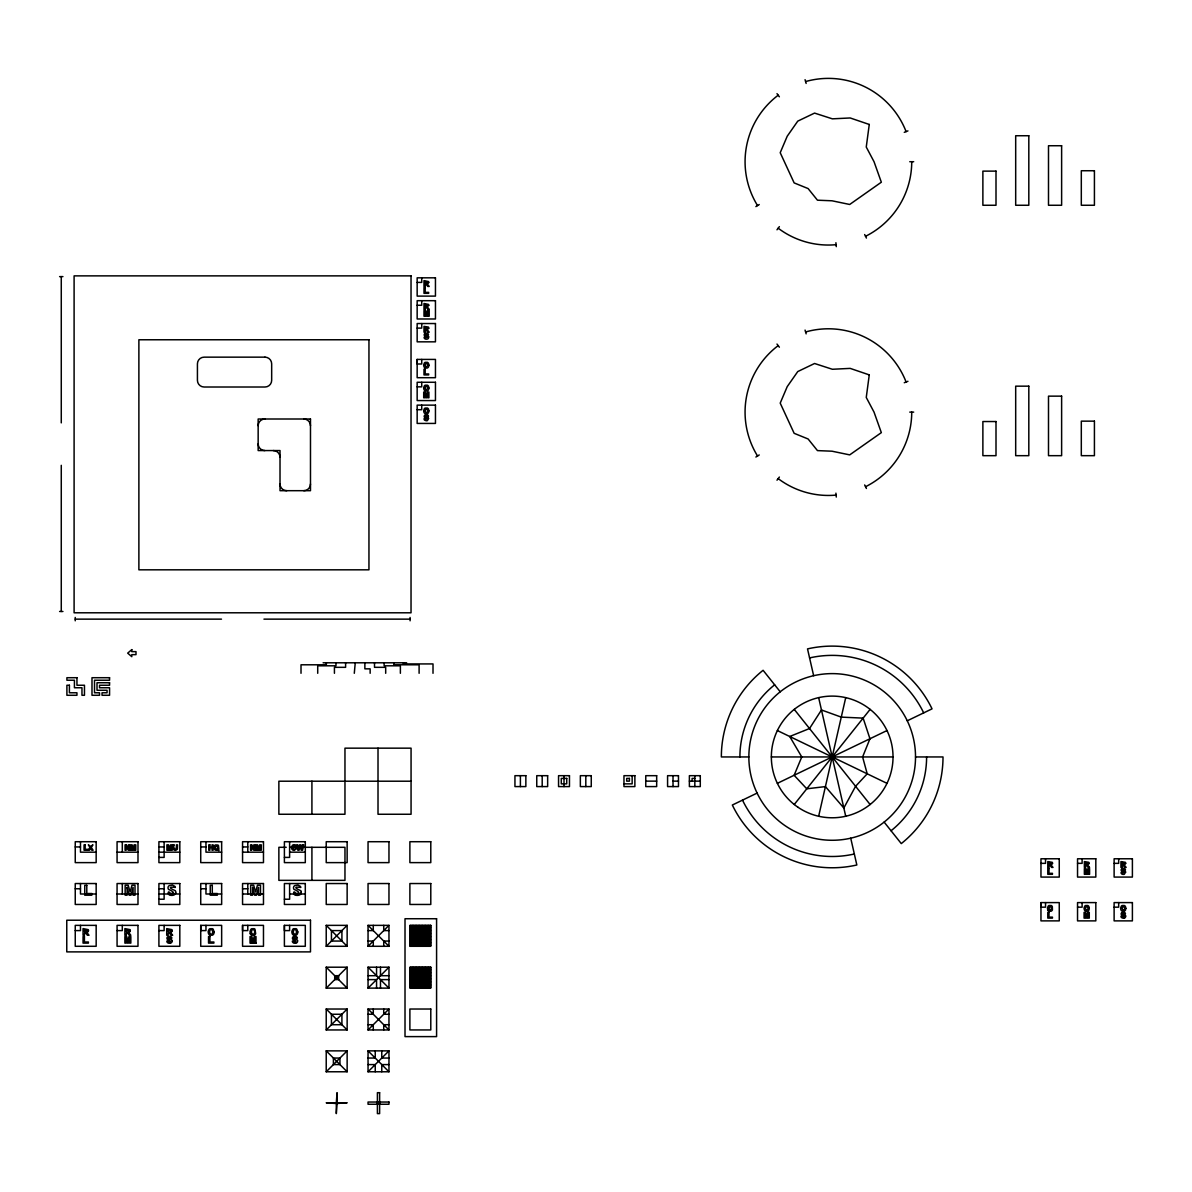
<?xml version="1.0" encoding="UTF-8"?>
<svg xmlns="http://www.w3.org/2000/svg" width="1192" height="1192" viewBox="0 0 1192 1192"><rect width="100%" height="100%" fill="white"/><g stroke="black" fill="none" stroke-linecap="round" stroke-linejoin="round"><path stroke-width="1.5" d="M200.733 925.364L200.733 946.284L221.652 946.284L221.652 925.364L200.733 925.364L200.733 930.594L205.963 930.594L205.963 925.364M242.557 925.364L242.557 946.284L263.477 946.284L263.477 925.364L242.557 925.364L242.557 930.594L247.787 930.594L247.787 925.364M284.396 925.364L284.396 946.284L305.301 946.284L305.301 925.364L284.396 925.364L284.396 930.594L289.611 930.594L289.611 925.364M417.155 359.418L417.155 377.7L435.452 377.7L435.452 359.418L417.155 359.418L417.155 363.992L421.73 363.992L421.73 359.418M1040.959 902.597L1040.959 920.88L1059.256 920.88L1059.256 902.597L1040.959 902.597L1040.959 907.172L1045.533 907.172L1045.533 902.597M251.199 943.11L251.244 937.94L252.48 943.11M818.651 816.252L845.724 697.633M253.553 943.11L254.835 937.94L254.835 943.11M424.456 333.939L424.248 334.445A1.684 1.684 0 0 0 424.248 335.101A1.535 1.535 0 0 0 424.62 335.831L427.496 337.276L425.38 337.753A1.833 1.833 0 0 1 425.112 337.068M1121.419 869.162L1121.18 869.788A1.684 1.684 0 0 0 1121.195 870.339A1.505 1.505 0 0 0 1121.463 870.935L1124.443 872.514L1122.328 872.991A1.833 1.833 0 0 1 1122.074 872.306C1119.795 871.978 1121.732 874.734 1123.058 874.392A4.47 4.47 0 0 0 1123.862 874.377A3.233 3.233 0 0 0 1124.324 874.287L1125.591 872.112M1121.419 912.983L1121.195 913.489A1.684 1.684 0 0 0 1121.195 914.16A1.505 1.505 0 0 0 1121.463 914.756L1124.443 916.335L1122.328 916.797A1.833 1.833 0 0 1 1122.074 916.127L1120.942 916.231L1121.18 917.095A2.012 2.012 0 0 0 1121.493 917.587L1123.058 918.212A4.485 4.485 0 0 0 1123.862 918.198M776.99 229.788L779.374 226.644M776.99 480.197L779.374 477.053M794.244 804.511L870.115 709.374M326.221 946.284L347.14 925.364L347.14 946.284L326.221 946.284L326.221 925.364L347.14 925.364M326.221 988.123L347.14 967.204L347.14 988.123L326.221 988.123L326.221 967.204L347.14 967.204M368.045 946.284L388.964 925.364L388.964 946.284L368.045 946.284L368.045 925.364L388.964 925.364M409.884 926.318L410.823 925.364M409.884 927.793L412.313 925.364M409.884 929.283L413.788 925.364M409.884 930.758L415.263 925.364M409.884 932.233L416.738 925.364M409.884 933.708L418.228 925.364M409.884 935.198L419.703 925.364M409.884 936.674L421.178 925.364M409.884 938.149L422.653 925.364M409.884 939.639L424.143 925.364M409.884 941.114L425.618 925.364M409.884 942.589L427.094 925.364M409.884 944.064L428.569 925.364M409.884 945.554L430.059 925.364M326.221 1029.948L347.14 1009.028L326.221 1009.028L326.221 1029.948L347.14 1029.948L347.14 1009.028M368.045 988.123L388.964 967.204L388.964 988.123L368.045 988.123L368.045 967.204L388.964 967.204M410.614 946.284L430.789 926.109M412.104 946.284L430.789 927.585M413.579 946.284L430.789 929.075M415.054 946.284L430.789 930.55M416.53 946.284L430.789 932.025M418.019 946.284L430.789 933.5M419.495 946.284L430.789 934.99M420.97 946.284L430.789 936.465M422.445 946.284L430.789 937.94M423.935 946.284L430.789 939.415M425.41 946.284L430.789 940.905M426.885 946.284L430.789 942.38M428.36 946.284L430.789 943.855M429.85 946.284L430.789 945.331M409.884 968.157L410.823 967.204M409.884 969.632L412.313 967.204M409.884 971.107L413.788 967.204M409.884 972.583L415.263 967.204M409.884 974.073L416.738 967.204M409.884 975.548L418.228 967.204M409.884 977.023L419.703 967.204M409.884 978.498L421.178 967.204M409.884 979.988L422.653 967.204M409.884 981.463L424.143 967.204M409.884 982.938L425.618 967.204M409.884 984.413L427.094 967.204M409.884 985.903L428.569 967.204M409.884 987.378L430.059 967.204M326.221 1071.772L347.14 1050.867L347.14 1071.772L326.221 1071.772L326.221 1050.867L347.14 1050.867M368.045 1029.948L388.964 1009.028L368.045 1009.028L368.045 1029.948L388.964 1029.948L388.964 1009.028M410.614 988.123L430.789 967.934M412.104 988.123L430.789 969.424M413.579 988.123L430.789 970.899M415.054 988.123L430.789 972.374M416.53 988.123L430.789 973.849M418.019 988.123L430.789 975.339M419.495 988.123L430.789 976.814M420.97 988.123L430.789 978.289M422.445 988.123L430.789 979.764M423.935 988.123L430.789 981.254M425.41 988.123L430.789 982.729M426.885 988.123L430.789 984.205M428.36 988.123L430.789 985.695M429.85 988.123L430.789 987.17M336.308 1103.524L347.14 1102.779L326.221 1102.779L336.308 1103.524L336.308 1113.611L337.053 1103.524M368.045 1071.772L388.964 1050.867L388.964 1071.772L368.045 1071.772L368.045 1050.867L388.964 1050.867M755.877 206.618L759.23 204.547M755.877 457.028L759.23 454.957M424.963 333.477L425.991 333.149A3.785 3.785 0 0 1 426.81 333.164L427.63 333.432A1.699 1.699 0 0 1 428.494 334.728L425.44 334.43L427.824 335.876A1.609 1.609 0 0 1 428.673 336.949M293.306 936.718L294.484 936.361A4.336 4.336 0 0 1 295.422 936.376L296.361 936.674A1.937 1.937 0 0 1 296.853 937.061A1.922 1.922 0 0 1 297.359 938.178L293.783 937.925L296.584 939.475A1.833 1.833 0 0 1 297.553 940.697M1121.91 868.7L1122.938 868.387A3.785 3.785 0 0 1 1123.758 868.402L1124.578 868.655A1.699 1.699 0 0 1 1125.457 869.981L1122.328 869.758L1124.771 871.114A1.609 1.609 0 0 1 1125.62 872.186M1121.91 912.521L1122.938 912.208A3.785 3.785 0 0 1 1123.758 912.223L1124.578 912.476A1.699 1.699 0 0 1 1125.442 913.787L1122.387 913.489L1124.771 914.934A1.609 1.609 0 0 1 1125.635 916.007M757.099 793.097L732.335 805.032A110.826 110.826 0 0 0 856.839 864.99L850.73 838.185M777.363 783.338L886.997 730.547M907.261 720.788L932.04 708.853A110.826 110.826 0 0 0 807.52 648.895L813.644 675.7M904.266 132.327L907.946 130.897M904.266 382.736L907.946 381.306M170.426 943.14L170.59 943.096A1.997 1.997 0 0 0 171.767 942.261A1.594 1.594 0 0 0 172.065 941.471L172.02 940.607M295.914 943.14L296.078 943.096A1.997 1.997 0 0 0 297.255 942.261A1.594 1.594 0 0 0 297.553 941.471L297.508 940.607M1124.19 918.138L1124.324 918.108A1.758 1.758 0 0 0 1125.367 917.363L1125.62 916.678A2.295 2.295 0 0 0 1125.62 916.156L1125.591 915.918M293.754 845.709L292.666 847.527L293.724 849.374M294.111 849.389L296.286 848.6L294.454 850.313A3.293 3.293 0 0 1 293.768 850.328L293.277 850.239A2.16 2.16 0 0 1 292.636 849.926A2.488 2.488 0 0 1 291.727 848.719L291.563 847.899A4.53 4.53 0 0 1 291.593 846.946L292.442 845.307A2.429 2.429 0 0 1 293.545 844.785L293.798 844.756A3.025 3.025 0 0 1 294.558 844.77A2.429 2.429 0 0 1 295.571 845.322M425.112 337.068C422.847 336.74 424.784 339.496 426.11 339.169A4.47 4.47 0 0 0 426.915 339.139A3.233 3.233 0 0 0 427.377 339.05A1.758 1.758 0 0 0 428.405 338.305L428.628 336.874M425.112 418.66L423.994 418.779L424.233 419.629A2.012 2.012 0 0 0 424.546 420.12L426.11 420.746A4.485 4.485 0 0 0 426.915 420.731A3.233 3.233 0 0 0 427.377 420.642L428.628 418.467M216.929 850.328L215.543 850.164A2.19 2.19 0 0 1 214.709 849.598L214.277 846.111A2.384 2.384 0 0 1 214.709 845.471A2.205 2.205 0 0 1 215.529 844.919L217.898 845.024A1.967 1.967 0 0 1 218.464 845.471L218.881 848.928A2.414 2.414 0 0 1 218.494 849.538L218.97 850.775L217.763 850.105A2.28 2.28 0 0 1 216.929 850.328M909.764 161.71L913.698 161.71M59.6 276.618L62.938 276.618M417.155 282.4L421.73 282.4L421.73 277.825M417.155 305.256L421.73 305.256L421.73 300.682M417.155 328.113L421.73 328.113L421.73 323.539M417.155 386.849L421.73 386.849L421.73 382.274M417.155 409.705L421.73 409.705L421.73 405.131M909.764 412.119L913.698 412.119M59.6 611.481L62.938 611.481M75.23 619.14L221.489 619.14M263.954 619.14L410.093 619.14M323.106 662.797L406.636 662.797M748.859 756.95L721.354 756.95A110.826 110.826 0 0 1 763.089 670.291L780.224 691.792M771.343 756.95L893.017 756.95M915.516 756.95A83.336 83.336 0 0 1 790.519 829.111A83.336 83.336 0 0 1 790.519 684.774A83.336 83.336 0 0 1 915.516 756.95L943.006 756.95A110.826 110.826 0 0 1 901.286 843.593L884.136 822.093M694.832 778.406L692.105 778.406L692.105 781.133M411.061 781.207L278.868 781.207L278.868 814.255L344.965 814.255L344.965 748.159L411.061 748.159L411.061 814.255L378.013 814.255L378.013 748.159M645.766 781.133L656.673 781.133M673.018 781.133L678.471 781.133M689.378 781.133L700.285 781.133M623.967 783.859L632.147 783.859L632.147 775.679M75.245 846.946L80.475 846.946M158.909 846.946L164.124 846.946M200.733 846.946L205.963 846.946M242.557 846.946L247.787 846.946M286.214 847.303L278.868 847.303L278.868 880.352L344.965 880.352L344.965 847.303L289.88 847.303M96.165 852.176L80.475 852.176L80.475 841.716M117.069 852.176L137.989 852.176M158.909 852.176L179.813 852.176M221.652 852.176L205.963 852.176L205.963 841.716M242.557 852.176L263.477 852.176M289.611 852.176L305.301 852.176M158.909 857.406L164.124 857.406L164.124 841.716M284.396 857.406L289.611 857.406L289.611 841.716M1040.959 863.351L1045.533 863.351L1045.533 858.776M1077.538 863.351L1082.112 863.351L1082.112 858.776M1114.118 863.351L1118.677 863.351L1118.677 858.776M75.245 888.77L80.475 888.77M158.909 888.77L164.124 888.77M200.733 888.77L205.963 888.77M242.557 888.77L247.787 888.77M96.165 894L80.475 894L80.475 883.54M117.069 894L137.989 894M158.909 894L179.813 894M221.652 894L205.963 894L205.963 883.54M242.557 894L263.477 894M289.611 894L305.301 894M158.909 899.23L164.124 899.23L164.124 883.54M284.396 899.23L289.611 899.23L289.611 883.54M1077.538 907.172L1082.112 907.172L1082.112 902.597M1114.118 907.172L1118.677 907.172L1118.677 902.597M75.245 930.594L80.475 930.594L80.475 925.364M117.069 930.594L122.299 930.594L122.299 925.364M158.909 930.594L164.124 930.594L164.124 925.364M368.045 930.594L373.275 930.594L373.275 925.364M388.964 930.594L383.735 930.594L383.735 925.364M368.045 941.054L373.275 941.054L373.275 946.284M388.964 941.054L383.735 941.054L383.735 946.284M256.325 943.11L250.037 943.11L250.037 936.554L251.87 936.554L253.032 941.039L254.164 936.554L255.997 936.554L255.997 943.11M368.045 975.697L376.553 975.697L376.553 967.204M388.964 975.697L380.471 975.697L380.471 967.204M368.045 979.615L376.553 979.615L376.553 988.123M388.964 979.615L380.471 979.615L380.471 988.123M368.045 1014.258L373.275 1014.258L373.275 1009.028M388.964 1014.258L383.735 1014.258L383.735 1009.028M368.045 1024.718L373.275 1024.718L373.275 1029.948M388.964 1024.718L383.735 1024.718L383.735 1029.948M368.045 1058.049L375.242 1058.049L375.242 1050.867M388.964 1058.049L381.768 1058.049L381.768 1050.867M368.045 1064.59L375.242 1064.59L375.242 1071.772M388.964 1064.59L381.768 1064.59L381.768 1071.772M377.402 1103.151L379.622 1103.151M294.037 845.679C294.96 846.096 296.763 847.169 295.795 845.396M423.443 930.237L415.993 929.879L415.993 942.172L418.511 942.172L418.511 937.508L424.531 936.227L424.993 931.757A3.01 3.01 0 0 0 424.695 931.25A3.397 3.397 0 0 0 423.443 930.237M777.363 730.547L886.997 783.338M368.045 925.364L388.964 946.284M326.221 925.364L347.14 946.284M368.045 967.204L388.964 988.123M326.221 967.204L347.14 988.123M368.045 1009.028L388.964 1029.948M326.221 1009.028L347.14 1029.948M368.045 1050.867L388.964 1071.772M326.221 1050.867L347.14 1071.772M425.38 419.346L427.496 418.869L424.516 417.289A1.505 1.505 0 0 1 424.248 416.693A1.684 1.684 0 0 1 424.218 416.142L424.456 415.516A1.505 1.505 0 0 1 424.948 415.084L425.991 414.742A3.785 3.785 0 0 1 426.81 414.756L427.63 415.01A1.699 1.699 0 0 1 428.494 416.306L425.44 416.023L427.824 417.468A1.609 1.609 0 0 1 428.33 417.87L428.479 418.049M794.244 709.374L870.115 804.511M776.99 93.647L779.374 96.79M776.99 344.056L779.374 347.2M864.662 234.541L866.42 238.072M864.662 484.95L866.42 488.482M212.623 930.52L212.623 933.321A1.609 1.609 0 0 1 210.999 934.2L209.673 933.127L209.747 930.52A1.579 1.579 0 0 1 212.578 930.49M1047.783 909.854L1047.515 908.706A6.079 6.079 0 0 1 1047.53 907.738L1048.245 906.069A2.727 2.727 0 0 1 1048.96 905.518L1051.165 905.503A2.22 2.22 0 0 1 1052 906.099A2.458 2.458 0 0 1 1052.312 906.546L1052.432 909.854A2.607 2.607 0 0 1 1051.806 910.733A2.16 2.16 0 0 1 1050.942 911.239L1049.288 911.239A2.235 2.235 0 0 1 1048.215 910.539M250.365 933.679L250.052 932.353A6.929 6.929 0 0 1 250.082 931.25L250.886 929.343A3.114 3.114 0 0 1 251.706 928.717L254.224 928.687A2.518 2.518 0 0 1 254.969 929.164L255.669 933.679A2.98 2.98 0 0 1 254.969 934.677A2.473 2.473 0 0 1 253.97 935.243L251.81 935.154A2.548 2.548 0 0 1 250.856 934.453M805.062 79.67L806.135 83.455M805.062 330.08L806.135 333.864M818.651 697.633L845.724 816.252M835.905 242.721L836.277 246.655M835.905 493.145L836.277 497.064M694.832 775.679L694.832 786.586M673.018 775.679L673.018 786.586M585.808 775.679L585.808 786.586M564.01 775.679L564.01 786.586M542.196 775.679L542.196 786.586M520.397 775.679L520.397 786.586M433.009 673.301L433.009 663.929L403.418 663.929L403.418 662.797M419.107 673.301L419.107 664.793L393.777 664.793L393.777 662.797M410.093 617.456L410.093 620.808M400.378 673.301L400.378 665.807L384.137 665.807L384.137 662.797M385.687 673.301L385.687 667.326L374.512 667.326L374.512 662.797M378.505 1102.034L378.505 1104.254M370.146 673.301L370.146 668.846L364.871 668.846L364.871 662.797M355.246 662.797L354.292 673.301M345.606 662.797L345.606 667.326L334.43 667.326L334.43 673.301M337.053 1102.779L337.053 1092.692L336.308 1102.779M335.965 662.797L335.965 665.807L317.713 665.807L317.713 673.301M326.34 662.797L326.34 664.793L301.01 664.793L301.01 673.301M311.917 781.207L311.917 814.255M311.917 847.303L311.917 880.352M247.787 841.716L247.787 852.176M247.787 883.54L247.787 894M122.299 841.716L122.299 852.176M122.299 883.54L122.299 894M75.23 617.456L75.23 620.808M61.269 276.618L61.269 422.877M61.269 465.327L61.269 611.481M1048.066 910.539A2.607 2.607 0 0 1 1047.634 909.868M295.541 943.2A5.111 5.111 0 0 1 294.633 943.23C293.098 943.602 290.893 940.458 293.485 940.846A2.101 2.101 0 0 0 293.783 941.62C297.687 942.917 295.378 939.639 292.8 939.266A1.728 1.728 0 0 1 292.487 938.581A1.922 1.922 0 0 1 292.472 937.955A1.594 1.594 0 0 1 292.74 937.24M250.678 934.453A2.98 2.98 0 0 1 250.201 933.679M170.054 943.2A5.111 5.111 0 0 1 169.145 943.23C167.61 943.617 165.405 940.473 167.998 940.846A2.101 2.101 0 0 0 168.296 941.62C172.199 942.917 169.845 939.683 167.312 939.266A1.728 1.728 0 0 1 166.999 938.581A1.922 1.922 0 0 1 166.984 937.955A1.594 1.594 0 0 1 167.252 937.24A1.892 1.892 0 0 1 167.834 936.703L168.996 936.361A4.336 4.336 0 0 1 169.934 936.376L170.873 936.674A1.937 1.937 0 0 1 171.365 937.061A1.922 1.922 0 0 1 171.871 938.178L168.296 937.925L171.097 939.475A1.833 1.833 0 0 1 172.065 940.697M911.731 161.71A83.336 83.336 0 0 1 865.541 236.299M836.084 244.688A83.336 83.336 0 0 1 778.182 228.208M757.546 205.575A83.336 83.336 0 0 1 778.182 95.211M805.598 81.563A83.336 83.336 0 0 1 906.099 131.612M911.731 412.119A83.336 83.336 0 0 1 865.541 486.723M836.084 495.097A83.336 83.336 0 0 1 778.182 478.618M757.546 456A83.336 83.336 0 0 1 778.182 345.62M805.598 331.972A83.336 83.336 0 0 1 906.099 382.021M739.904 756.95A92.276 92.276 0 0 1 774.651 684.804M854.336 853.993A99.547 99.547 0 0 1 742.497 800.13M926.601 756.95A94.406 94.406 0 0 1 891.05 830.764M809.577 657.924A101.558 101.558 0 0 1 923.681 712.876M303.796 419.003A6.69 6.69 0 0 1 310.486 425.693M258.157 425.693A6.69 6.69 0 0 1 264.862 419.003M264.862 450.561A6.69 6.69 0 0 1 258.157 443.871M273.311 450.561A6.69 6.69 0 0 1 280.016 457.266M286.706 490.687A6.69 6.69 0 0 1 280.016 483.997M310.486 483.997A6.69 6.69 0 0 1 303.796 490.687M425.38 419.346A1.833 1.833 0 0 1 425.112 418.66M126.084 937.94L126.039 943.11L124.892 943.11L124.892 936.554L126.724 936.554L127.872 941.039L129.004 936.554L130.837 936.554L130.837 943.11L129.675 943.11L129.675 937.94L128.408 943.11L127.321 943.11L126.084 937.94M127.142 887.325L127.082 895.192L125.16 895.192L125.16 885.209L128.185 885.209L130.107 892.033L131.969 885.209L135.009 885.209L135.009 895.192L133.087 895.192L133.087 887.325L130.986 895.192L129.183 895.192L127.142 887.325M131.522 845.977L131.493 850.239L130.45 850.239L130.45 844.845L132.089 844.845L133.131 848.525L134.13 844.845L135.784 844.845L135.784 850.239L134.741 850.239L134.741 845.977L133.593 850.239L132.625 850.239L131.522 845.977M167.983 845.977L167.953 850.239L166.91 850.239L166.91 844.845L168.549 844.845L169.592 848.525L170.605 844.845L172.244 844.845L172.244 850.239L171.201 850.239L171.201 845.977L170.054 850.239L169.085 850.239L167.983 845.977M176.431 847.855C176.535 851.699 171.737 847.259 174.36 844.845L173.242 844.845L173.347 849.106A2.548 2.548 0 0 0 173.66 849.702L174.792 850.298A4.604 4.604 0 0 0 175.775 850.328L177.399 849.255L177.548 844.845L176.431 844.845L176.431 847.855M252.63 887.325L252.57 895.192L250.648 895.192L250.648 885.209L253.672 885.209L255.595 892.033L257.457 885.209L260.497 885.209L260.497 895.192L258.575 895.192L258.575 887.325L256.474 895.192L254.671 895.192L252.63 887.325M257.01 845.977L256.98 850.239L255.937 850.239L255.937 844.845L257.576 844.845L258.619 848.525L259.632 844.845L261.272 844.845L261.272 850.239L260.228 850.239L260.228 845.977L259.081 850.239L258.113 850.239L257.01 845.977M425.037 311.678L425.008 316.208L423.994 316.208L423.994 310.456L425.589 310.456L426.617 314.375L427.585 310.456L429.195 310.456L429.195 316.208L428.181 316.208L428.181 311.678L427.064 316.208L426.125 316.208L425.037 311.678M424.754 393.256L424.725 397.785L423.711 397.785L423.711 392.049L425.306 392.049L426.319 395.967L427.302 392.049L428.911 392.049L428.911 397.785L427.898 397.785L427.898 393.256L426.781 397.785L425.827 397.785L424.754 393.256M1085.122 913.579L1085.092 918.108L1084.079 918.108L1084.079 912.372L1085.688 912.372L1086.702 916.29L1087.685 912.372L1089.279 912.372L1089.279 918.108L1088.266 918.108L1088.266 913.579L1087.149 918.108L1086.21 918.108L1085.122 913.579M1085.42 869.773L1085.376 874.302L1084.362 874.302L1084.362 868.551L1085.972 868.551L1086.985 872.469L1087.968 868.551L1089.577 868.551L1089.577 874.302L1088.549 874.302L1088.549 869.773L1087.447 874.302L1086.493 874.302L1085.42 869.773M254.715 931.906L254.462 933.321A1.609 1.609 0 0 1 252.838 934.2L251.512 933.127L251.572 930.52A1.579 1.579 0 0 1 254.432 930.52L254.715 931.906M296.54 931.906L296.286 933.321A1.609 1.609 0 0 1 294.662 934.2L293.336 933.127L293.411 930.52A1.579 1.579 0 0 1 296.257 930.52L296.54 931.906M175.716 892.272L175.656 892.927A2.295 2.295 0 0 1 175.358 893.702L175.224 893.896A2.95 2.95 0 0 1 173.704 895.088L172.676 895.326A7.674 7.674 0 0 1 171.305 895.356C167.044 895.937 167.55 889.098 170.262 893.21A1.669 1.669 0 0 0 170.739 893.478C176.684 893.523 171.141 890.349 168.564 889.426A2.578 2.578 0 0 1 168.057 888.114A2.891 2.891 0 0 1 168.057 887.444A2.399 2.399 0 0 1 168.459 886.386A2.771 2.771 0 0 1 169.324 885.596L172.497 885.09L174.837 886.341A2.831 2.831 0 0 1 175.343 887.459C171.439 886.833 166.388 886.818 175.343 890.722A2.682 2.682 0 0 1 175.626 891.437L175.716 892.272M301.204 892.272L301.144 892.927A2.295 2.295 0 0 1 300.846 893.702L300.712 893.896A2.95 2.95 0 0 1 299.192 895.088L298.164 895.326A7.674 7.674 0 0 1 296.793 895.356C292.532 895.937 293.038 889.098 295.75 893.21A1.669 1.669 0 0 0 296.227 893.478C302.172 893.523 296.629 890.349 294.051 889.426A2.578 2.578 0 0 1 293.545 888.114A2.891 2.891 0 0 1 293.545 887.444A2.399 2.399 0 0 1 293.947 886.386A2.771 2.771 0 0 1 294.811 885.596L297.985 885.09L300.324 886.341A2.831 2.831 0 0 1 300.831 887.459C296.733 886.833 291.891 886.774 300.831 890.722A2.682 2.682 0 0 1 301.114 891.437L301.204 892.272M424.829 364.886L425.991 367.106L427.764 365.601A4.47 4.47 0 0 0 427.779 364.886L426.304 363.143L424.829 364.886M424.829 387.743L425.991 389.978L427.764 388.458A4.455 4.455 0 0 0 427.779 387.743L426.304 385.999L424.829 387.743M424.829 410.599L426.14 412.849A1.505 1.505 0 0 0 426.617 412.834L427.764 411.329A4.47 4.47 0 0 0 427.779 410.599L426.304 408.856L424.829 410.599M1048.617 908.066L1049.794 910.301L1051.567 908.781A4.47 4.47 0 0 0 1051.582 908.066L1050.107 906.322L1048.617 908.066M1085.197 908.066L1086.374 910.301L1088.147 908.781A4.47 4.47 0 0 0 1088.162 908.066L1086.836 906.322L1085.197 908.066M1121.776 908.066L1123.102 910.316A1.505 1.505 0 0 0 1123.579 910.301L1124.712 908.781A4.47 4.47 0 0 0 1124.741 908.066L1123.251 906.322L1121.776 908.066M215.111 847.303C216.914 854.053 219.715 842.416 215.111 847.303M214.158 931.935L213.845 933.679A2.98 2.98 0 0 1 213.145 934.677A2.473 2.473 0 0 1 212.131 935.243L209.971 935.154A2.548 2.548 0 0 1 209.032 934.453A3.025 3.025 0 0 1 208.525 933.679L208.227 932.353A6.943 6.943 0 0 1 208.242 931.25L209.062 929.343A3.114 3.114 0 0 1 209.881 928.717L212.4 928.687A2.518 2.518 0 0 1 213.145 929.164L214.158 931.935M297.821 931.935L297.508 933.679A2.98 2.98 0 0 1 296.808 934.677A2.473 2.473 0 0 1 295.795 935.243L293.634 935.154A2.548 2.548 0 0 1 292.681 934.453A3.025 3.025 0 0 1 292.189 933.679L291.891 932.353A6.929 6.929 0 0 1 291.906 931.25L292.725 929.343A3.114 3.114 0 0 1 293.53 928.717L296.063 928.687A2.518 2.518 0 0 1 296.793 929.164L297.821 931.935M428.911 365.154L428.628 366.674A2.607 2.607 0 0 1 428.017 367.553A2.16 2.16 0 0 1 427.138 368.045L425.484 368.045A2.235 2.235 0 0 1 424.412 367.36A2.652 2.652 0 0 1 423.98 366.674L423.711 365.527A6.079 6.079 0 0 1 423.741 364.543L424.441 362.889A2.727 2.727 0 0 1 425.157 362.338L427.362 362.323A2.22 2.22 0 0 1 428.196 362.919A2.458 2.458 0 0 1 428.509 363.366L428.911 365.154M428.911 388.026L428.628 389.531A2.607 2.607 0 0 1 428.017 390.41A2.16 2.16 0 0 1 427.138 390.902L425.484 390.902A2.235 2.235 0 0 1 424.412 390.216A2.652 2.652 0 0 1 423.98 389.531L423.711 388.383A6.064 6.064 0 0 1 423.741 387.415L424.441 385.746A2.727 2.727 0 0 1 425.157 385.195L427.362 385.18A2.22 2.22 0 0 1 428.196 385.776A2.458 2.458 0 0 1 428.509 386.223L428.911 388.026M428.911 410.882L428.628 412.387A2.607 2.607 0 0 1 428.017 413.266A2.16 2.16 0 0 1 427.138 413.773L425.484 413.773A2.235 2.235 0 0 1 424.412 413.088A2.652 2.652 0 0 1 423.98 412.402L423.711 411.24A6.064 6.064 0 0 1 423.741 410.272L424.441 408.603A2.727 2.727 0 0 1 425.157 408.066L427.362 408.037A2.22 2.22 0 0 1 428.196 408.632A2.458 2.458 0 0 1 428.509 409.079L428.911 410.882M1089.279 908.349L1089.011 909.854A2.607 2.607 0 0 1 1088.385 910.733A2.175 2.175 0 0 1 1087.506 911.239L1085.867 911.224A2.235 2.235 0 0 1 1084.794 910.539A2.652 2.652 0 0 1 1084.362 909.854L1084.094 908.706A6.049 6.049 0 0 1 1084.109 907.738L1084.824 906.069A2.727 2.727 0 0 1 1085.539 905.518L1087.745 905.503A2.22 2.22 0 0 1 1088.564 906.099A2.458 2.458 0 0 1 1088.877 906.546L1089.279 908.349M1125.859 908.349L1125.576 909.854A2.607 2.607 0 0 1 1124.965 910.733A2.16 2.16 0 0 1 1124.086 911.239L1122.447 911.224A2.235 2.235 0 0 1 1121.359 910.539A2.652 2.652 0 0 1 1120.927 909.854L1120.659 908.706A6.049 6.049 0 0 1 1120.689 907.738L1121.404 906.069A2.727 2.727 0 0 1 1122.104 905.518L1124.309 905.503A2.22 2.22 0 0 1 1125.144 906.099A2.458 2.458 0 0 1 1125.457 906.546L1125.859 908.349M87.105 930.535L84.423 931.399L84.423 929.715L87.105 930.535M128.93 930.535L126.248 931.399L126.248 929.715L128.93 930.535M170.769 930.535L168.072 931.399L168.072 929.715L170.769 930.535M427.526 282.34L425.186 283.1L425.186 281.625L427.526 282.34M427.526 305.197L425.186 305.957L425.186 304.481L427.526 305.197M427.526 328.068L425.186 328.813L425.186 327.338L427.526 328.068M1051.329 863.291L1048.99 864.051L1048.99 862.576L1051.329 863.291M1087.909 863.291L1085.554 864.051L1085.554 862.576L1087.909 863.291M1124.488 863.291L1122.134 864.051L1122.134 862.576L1124.488 863.291M422.862 933.694L422.564 934.692A1.565 1.565 0 0 1 422.057 935.169L418.511 935.452L418.511 931.935L422.638 932.8A1.877 1.877 0 0 1 422.862 933.694M869.266 124.46L866.256 147.048L874.034 161.71L881.335 182.212L849.702 204.473L832.016 200.792L817.459 200.196L808.116 188.574L794.155 182.912L780.209 152.71L787.227 136.216L797.761 121.137L814.568 113.091L832.374 118.842L850.179 117.963L869.266 124.46M869.266 374.884L866.256 397.457L874.034 412.119L881.335 432.636L849.702 454.882L832.016 451.202L817.459 450.606L808.116 438.984L794.155 433.322L780.209 403.12L787.227 386.625L797.761 371.561L814.568 363.5L832.374 369.267L850.179 368.388L869.266 374.884M88.446 930.803L88.372 931.131A1.55 1.55 0 0 1 87.806 931.921L86.733 932.308L89.013 935.243L87.388 935.243L85.377 932.561A2.607 2.607 0 0 0 84.707 932.472L84.423 935.243L83.053 935.243L83.053 928.598L88.312 929.656A1.803 1.803 0 0 1 88.446 930.177A2.533 2.533 0 0 1 88.446 930.803M130.271 930.803L130.241 930.982A1.55 1.55 0 0 1 129.645 931.921L128.557 932.308L130.837 935.243L129.228 935.243L127.291 932.606A2.607 2.607 0 0 0 126.531 932.472L126.248 935.243L124.892 935.243L124.892 928.598L130.137 929.656A1.803 1.803 0 0 1 130.286 930.177A2.533 2.533 0 0 1 130.271 930.803M172.11 930.803L172.065 930.982A1.55 1.55 0 0 1 171.469 931.921L170.396 932.308L172.661 935.243L171.052 935.243L169.115 932.606A2.607 2.607 0 0 0 168.37 932.472L168.072 935.243L166.716 935.243L166.716 928.598L171.976 929.656A1.803 1.803 0 0 1 172.11 930.177A2.533 2.533 0 0 1 172.11 930.803M428.703 282.579L427.213 283.89L429.195 286.452L427.779 286.452L426.021 284.113A2.28 2.28 0 0 0 425.44 284.039L425.186 286.452L423.994 286.452L423.994 280.642L428.584 281.565A1.669 1.669 0 0 1 428.703 282.027A2.22 2.22 0 0 1 428.703 282.579M428.703 305.435L427.213 306.761L429.195 309.324L427.779 309.324L426.021 306.97A2.28 2.28 0 0 0 425.44 306.895L425.186 309.324L423.994 309.324L423.994 303.498L428.584 304.422A1.669 1.669 0 0 1 428.703 304.884A2.22 2.22 0 0 1 428.703 305.435M428.703 328.307L427.213 329.618L429.195 332.181L427.779 332.181L426.021 329.826A2.265 2.265 0 0 0 425.44 329.752L425.186 332.181L423.994 332.181L423.994 326.37L428.479 327.085A1.52 1.52 0 0 1 428.703 327.74A2.22 2.22 0 0 1 428.703 328.307M1052.506 863.529L1051.001 864.856L1052.998 867.418L1051.582 867.418L1049.973 865.154A2.28 2.28 0 0 0 1049.243 864.99L1048.99 867.418L1047.798 867.418L1047.798 861.592L1052.268 862.323A1.52 1.52 0 0 1 1052.506 862.978A2.22 2.22 0 0 1 1052.506 863.529M1089.086 863.529L1087.581 864.856L1089.577 867.418L1088.162 867.418L1086.478 865.094A2.28 2.28 0 0 0 1085.808 864.99L1085.554 867.418L1084.362 867.418L1084.362 861.592L1088.847 862.323A1.52 1.52 0 0 1 1089.086 862.978A2.22 2.22 0 0 1 1089.086 863.529M1125.65 863.529L1124.16 864.856L1126.142 867.418L1124.741 867.418L1122.968 865.064A2.265 2.265 0 0 0 1122.387 864.99L1122.134 867.418L1120.942 867.418L1120.942 861.592L1125.427 862.323A1.52 1.52 0 0 1 1125.65 862.978A2.22 2.22 0 0 1 1125.65 863.529M302.589 844.845L301.859 848.629L300.92 844.845L299.579 844.845L298.566 848.57L297.791 844.845L296.659 844.845L297.866 850.239L299.073 850.239L300.22 846.216L301.218 850.239L302.559 850.239L303.736 844.845L302.589 844.845M869.951 738.757L862.606 756.95L867.21 773.817L855.588 786.288L843.832 807.997L825.415 786.601L806.775 788.806L794.125 775.277L801.769 756.95L789.73 736.492L809.517 728.535L821.467 709.97L841.269 717.122L863.142 718.12L869.951 738.757M89.951 847.393L88.148 850.239L89.46 850.239L90.637 848.391L91.799 850.239L93.11 850.239L91.263 847.393L92.916 844.845L90.637 846.38L88.342 844.845L89.951 847.393M131.791 649.61L127.693 653.142L131.791 656.673L131.791 654.646L135.992 654.646L135.992 651.637L131.791 651.637L131.791 649.61M1028.815 135.739L1015.688 135.739L1015.688 205.262L1028.815 205.262L1028.815 135.739M1061.625 145.737L1048.498 145.737L1048.498 205.262L1061.625 205.262L1061.625 145.737M1094.42 170.739L1081.308 170.739L1081.308 205.262L1094.42 205.262L1094.42 170.739M996.005 171.126L982.878 171.126L982.878 205.262L996.005 205.262L996.005 171.126M411.031 275.873L74.098 275.873L74.098 612.792L411.031 612.792L411.031 275.873M435.452 277.825L417.155 277.825L417.155 296.108L435.452 296.108L435.452 277.825M425.186 287.6L423.994 287.6L423.994 293.336L428.658 293.336L428.658 292.368L425.186 292.368L425.186 287.6M435.452 300.682L417.155 300.682L417.155 318.979L435.452 318.979L435.452 300.682M435.452 323.539L417.155 323.539L417.155 341.836L435.452 341.836L435.452 323.539M368.954 339.765L138.883 339.765L138.883 569.821L368.954 569.821L368.954 339.765M264.982 357.153L204.115 357.153A6.69 6.69 0 0 0 197.425 363.858L197.425 380.322A6.69 6.69 0 0 0 204.115 387.013L264.982 387.013A6.69 6.69 0 0 0 271.672 380.322L271.672 363.858A6.69 6.69 0 0 0 264.982 357.153M425.186 369.192L423.994 369.192L423.994 374.929L428.658 374.929L428.658 373.96L425.186 373.96L425.186 369.192M435.452 382.274L417.155 382.274L417.155 400.557L435.452 400.557L435.452 382.274M1028.815 386.163L1015.688 386.163L1015.688 455.672L1028.815 455.672L1028.815 386.163M1061.625 396.146L1048.498 396.146L1048.498 455.672L1061.625 455.672L1061.625 396.146M435.452 405.131L417.155 405.131L417.155 423.428L435.452 423.428L435.452 405.131M310.486 419.003L258.157 419.003L258.157 450.561L280.016 450.561L280.016 490.687L310.486 490.687L310.486 419.003M1094.42 421.148L1081.308 421.148L1081.308 455.672L1094.42 455.672L1094.42 421.148M996.005 421.536L982.878 421.536L982.878 455.672L996.005 455.672L996.005 421.536M76.944 677.712L66.901 677.712L66.901 680.23L74.425 680.23L74.425 687.754L81.965 687.754L81.965 695.279L84.468 695.279L84.468 685.251L76.944 685.251L76.944 677.712M109.56 677.712L91.993 677.712L91.993 695.279L99.532 695.279L99.532 692.775L94.511 692.775L94.511 680.23L109.56 680.23L109.56 677.712M109.56 682.733L97.014 682.733L97.014 690.272L107.056 690.272L107.056 692.775L102.035 692.775L102.035 695.279L109.56 695.279L109.56 687.754L99.532 687.754L99.532 685.251L109.56 685.251L109.56 682.733M69.404 685.251L66.901 685.251L66.901 695.279L76.944 695.279L76.944 692.775L69.404 692.775L69.404 685.251M525.851 775.679L514.944 775.679L514.944 786.586L525.851 786.586L525.851 775.679M547.649 775.679L536.758 775.679L536.758 786.586L547.649 786.586L547.649 775.679M569.463 775.679L558.556 775.679L558.556 786.586L569.463 786.586L569.463 775.679M591.262 775.679L580.355 775.679L580.355 786.586L591.262 786.586L591.262 775.679M634.874 775.679L623.967 775.679L623.967 786.586L634.874 786.586L634.874 775.679M656.673 775.679L645.766 775.679L645.766 786.586L656.673 786.586L656.673 775.679M678.471 775.679L667.58 775.679L667.58 786.586L678.471 786.586L678.471 775.679M700.285 775.679L689.378 775.679L689.378 786.586L700.285 786.586L700.285 775.679M566.736 778.406L561.283 778.406L561.283 783.859L566.736 783.859L566.736 778.406M629.421 778.406L626.694 778.406L626.694 781.133L629.421 781.133L629.421 778.406M96.165 841.716L75.245 841.716L75.245 862.621L96.165 862.621L96.165 841.716M137.989 841.716L117.069 841.716L117.069 862.621L137.989 862.621L137.989 841.716M179.813 841.716L158.909 841.716L158.909 862.621L179.813 862.621L179.813 841.716M221.652 841.716L200.733 841.716L200.733 862.621L221.652 862.621L221.652 841.716M263.477 841.716L242.557 841.716L242.557 862.621L263.477 862.621L263.477 841.716M305.301 841.716L284.396 841.716L284.396 862.621L305.301 862.621L305.301 841.716M347.14 841.716L326.221 841.716L326.221 862.621L347.14 862.621L347.14 841.716M388.964 841.716L368.045 841.716L368.045 862.621L388.964 862.621L388.964 841.716M430.789 841.716L409.884 841.716L409.884 862.621L430.789 862.621L430.789 841.716M85.153 844.904L84.051 844.904L84.051 850.239L87.88 850.239L87.88 849.33L85.153 849.33L85.153 844.904M126.158 844.845L125.071 844.845L125.071 850.239L126.114 850.239L126.114 846.752L128.259 850.239L129.377 850.239L129.377 844.845L128.334 844.845L128.334 848.361L126.158 844.845M209.881 844.845L208.764 844.845L208.764 850.239L209.881 850.239L209.881 847.855L212.027 847.855L212.027 850.239L213.13 850.239L213.13 844.845L212.027 844.845L212.027 846.946L209.881 846.946L209.881 844.845M251.646 844.845L250.573 844.845L250.573 850.239L251.601 850.239L251.601 846.752L253.747 850.239L254.865 850.239L254.865 844.845L253.821 844.845L253.821 848.361L251.646 844.845M1059.256 858.776L1040.959 858.776L1040.959 877.074L1059.256 877.074L1059.256 858.776M1095.821 858.776L1077.538 858.776L1077.538 877.074L1095.821 877.074L1095.821 858.776M1132.4 858.776L1114.118 858.776L1114.118 877.074L1132.4 877.074L1132.4 858.776M1048.99 868.551L1047.798 868.551L1047.798 874.302L1052.447 874.302L1052.447 873.319L1048.99 873.319L1048.99 868.551M96.165 883.54L75.245 883.54L75.245 904.46L96.165 904.46L96.165 883.54M137.989 883.54L117.069 883.54L117.069 904.46L137.989 904.46L137.989 883.54M179.813 883.54L158.909 883.54L158.909 904.46L179.813 904.46L179.813 883.54M221.652 883.54L200.733 883.54L200.733 904.46L221.652 904.46L221.652 883.54M263.477 883.54L242.557 883.54L242.557 904.46L263.477 904.46L263.477 883.54M305.301 883.54L284.396 883.54L284.396 904.46L305.301 904.46L305.301 883.54M347.14 883.54L326.221 883.54L326.221 904.46L347.14 904.46L347.14 883.54M388.964 883.54L368.045 883.54L368.045 904.46L388.964 904.46L388.964 883.54M430.789 883.54L409.884 883.54L409.884 904.46L430.789 904.46L430.789 883.54M86.793 885.343L84.751 885.343L84.751 895.192L91.814 895.192L91.814 893.523L86.793 893.523L86.793 885.343M212.28 885.343L210.239 885.343L210.239 895.192L217.302 895.192L217.302 893.523L212.28 893.523L212.28 885.343M1095.821 902.597L1077.538 902.597L1077.538 920.88L1095.821 920.88L1095.821 902.597M1132.4 902.597L1114.118 902.597L1114.118 920.88L1132.4 920.88L1132.4 902.597M1048.99 912.372L1047.798 912.372L1047.798 918.108L1052.447 918.108L1052.447 917.14L1048.99 917.14L1048.99 912.372M436.585 918.734L405.012 918.734L405.012 1036.608L436.585 1036.608L436.585 918.734M310.486 920.224L66.767 920.224L66.767 951.887L310.486 951.887L310.486 920.224M96.165 925.364L75.245 925.364L75.245 946.284L96.165 946.284L96.165 925.364M137.989 925.364L117.069 925.364L117.069 946.284L137.989 946.284L137.989 925.364M179.813 925.364L158.909 925.364L158.909 946.284L179.813 946.284L179.813 925.364M430.789 925.364L409.884 925.364L409.884 946.284L430.789 946.284L430.789 925.364M341.91 930.594L331.45 930.594L331.45 941.054L341.91 941.054L341.91 930.594M84.423 936.554L83.053 936.554L83.053 943.11L88.387 943.11L88.387 942.008L84.423 942.008L84.423 936.554M209.911 936.554L208.54 936.554L208.54 943.11L213.875 943.11L213.875 942.008L209.911 942.008L209.911 936.554M430.789 967.204L409.884 967.204L409.884 988.123L430.789 988.123L430.789 967.204M338.632 975.697L334.714 975.697L334.714 979.615L338.632 979.615L338.632 975.697M430.789 1009.028L409.884 1009.028L409.884 1029.948L430.789 1029.948L430.789 1009.028M341.91 1014.258L331.45 1014.258L331.45 1024.718L341.91 1024.718L341.91 1014.258M339.944 1058.049L333.402 1058.049L333.402 1064.59L339.944 1064.59L339.944 1058.049M379.622 1092.692L377.402 1092.692L377.402 1113.611L379.622 1113.611L379.622 1092.692M388.964 1102.034L368.045 1102.034L368.045 1104.254L388.964 1104.254L388.964 1102.034M798.089 807.327A60.837 60.837 0 0 0 892.868 761.286A60.837 60.837 0 0 0 805.598 702.222A60.837 60.837 0 0 0 798.089 807.327"/></g></svg>
